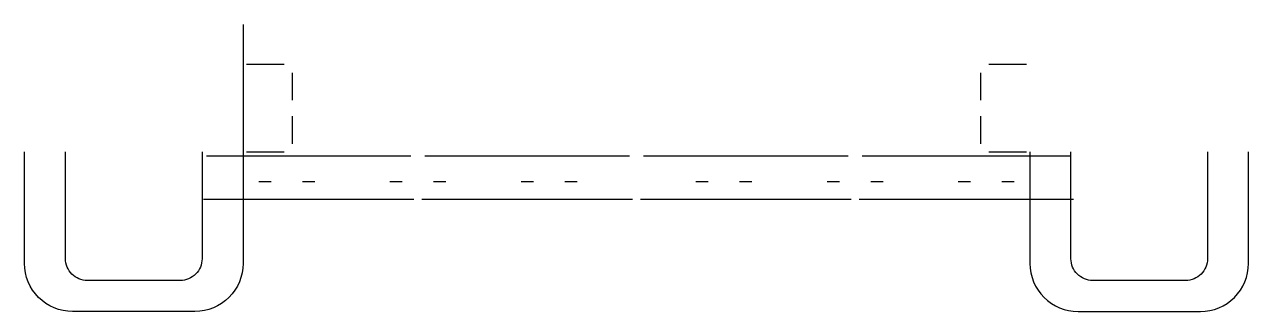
# Model space of a CAD drawing. Header units: inches. Extents: x -7.1 to 6.9, y -1.8 to 1.5.
import ezdxf

# ---------------------------------------------------------------- set-up
doc = ezdxf.new("R2010")
doc.units = ezdxf.units.IN
doc.header["$MEASUREMENT"] = 0

msp = doc.modelspace()

# ---------------------------------------------------------------- linework, layer by layer
for p, q in [((-4.58, 1.503), (-4.58, -0.914)), ((-4.111, 1.046), (-4.54, 1.046)), ((4.38, 1.046), (3.951, 1.046)), ((-4.017, 0.952), (-4.017, 0.637)), ((3.858, 0.637), (3.858, 0.952)), ((-4.017, 0.455), (-4.017, 0.14)), ((3.858, 0.14), (3.858, 0.455)), ((-5, 0), (-2.66, 0)), ((-4.54, 0.046), (-4.111, 0.046)), ((-2.5, 0), (-0.16, 0)), ((0, 0), (2.34, 0)), ((2.5, 0), (4.88, 0)), ((3.951, 0.046), (4.38, 0.046)), ((-4.259, -0.295), (-4.401, -0.295)), ((-3.759, -0.295), (-3.901, -0.295)), ((-2.759, -0.295), (-2.901, -0.295)), ((-2.259, -0.295), (-2.401, -0.295)), ((-1.259, -0.295), (-1.401, -0.295)), ((-0.759, -0.295), (-0.901, -0.295)), ((0.741, -0.295), (0.599, -0.295)), ((1.241, -0.295), (1.099, -0.295)), ((2.241, -0.295), (2.099, -0.295)), ((2.741, -0.295), (2.599, -0.295)), ((3.741, -0.295), (3.599, -0.295)), ((4.241, -0.295), (4.099, -0.295)), ((-2.626, -0.5), (-5.034, -0.5)), ((-0.126, -0.5), (-2.534, -0.5)), ((2.374, -0.5), (-0.034, -0.5)), ((4.92, -0.5), (2.466, -0.5))]:
    msp.add_line(p, q)
for points in [[(-4.58, 0.046), (-4.58, -1.229, -0.414214), (-5.13, -1.779), (-6.53, -1.779, -0.414214), (-7.08, -1.229), (-7.08, 0.046)], [(-5.049, 0.046), (-5.049, -1.175, -0.414214), (-5.299, -1.425), (-6.361, -1.425, -0.414214), (-6.611, -1.175), (-6.611, 0.046)], [(4.42, 0.046), (4.42, -1.229, 0.414214), (4.97, -1.779), (6.37, -1.779, 0.414214), (6.92, -1.229), (6.92, 0.046)], [(6.451, 0.046), (6.451, -1.175, -0.414214), (6.201, -1.425), (5.139, -1.425, -0.414214), (4.889, -1.175), (4.889, 0.046)]]:
    msp.add_lwpolyline(points, format="xyb")

doc.saveas('drawing.dxf')
